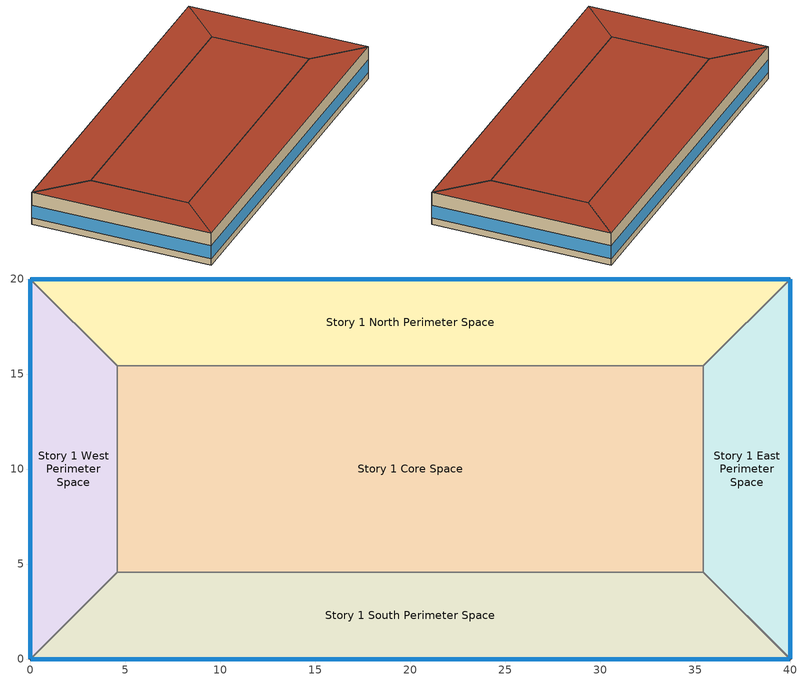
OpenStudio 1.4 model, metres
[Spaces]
Story 1 West Perimeter Space
 floor ground: 0,20 4.57,15.43 4.57,4.57 0,0 z0
 wall outside: 0,20 0,0 z0:3.8
 wall to Story 1 North Perimeter Space: 4.57,15.43 0,20 z0:3.8
 wall to Story 1 Core Space: 4.57,4.57 4.57,15.43 z0:3.8
 wall to Story 1 South Perimeter Space: 0,0 4.57,4.57 z0:3.8
 window: 0,19.97 0,0.03 z0.76:2.28
 roof outside: 0,0 4.57,4.57 4.57,15.43 0,20 z3.8
Story 1 North Perimeter Space
 floor ground: 40,20 35.43,15.43 4.57,15.43 0,20 z0
 wall outside: 40,20 0,20 z0:3.8
 wall to Story 1 East Perimeter Space: 35.43,15.43 40,20 z0:3.8
 wall to Story 1 Core Space: 4.57,15.43 35.43,15.43 z0:3.8
 window: 39.97,20 0.03,20 z0.76:2.28
 roof outside: 35.43,15.43 40,20 0,20 4.57,15.43 z3.8
Story 1 East Perimeter Space
 floor ground: 40,20 40,0 35.43,4.57 35.43,15.43 z0
 wall outside: 40,0 40,20 z0:3.8
 wall to Story 1 South Perimeter Space: 35.43,4.57 40,0 z0:3.8
 wall to Story 1 Core Space: 35.43,15.43 35.43,4.57 z0:3.8
 window: 40,0.03 40,19.97 z0.76:2.28
 roof outside: 40,0 40,20 35.43,15.43 35.43,4.57 z3.8
Story 1 South Perimeter Space
 floor ground: 35.43,4.57 40,0 0,0 4.57,4.57 z0
 wall outside: 0,0 40,0 z0:3.8
 wall to Story 1 Core Space: 35.43,4.57 4.57,4.57 z0:3.8
 window: 0.03,0 39.97,0 z0.76:2.28
 roof outside: 40,0 35.43,4.57 4.57,4.57 0,0 z3.8
Story 1 Core Space
 floor ground: 35.43,15.43 35.43,4.57 4.57,4.57 4.57,15.43 z0
 roof outside: 35.43,4.57 35.43,15.43 4.57,15.43 4.57,4.57 z3.8
[Building]
Small Office: North Axis {deg}=-0; Space Type=ASHRAE 189.1-2009 ClimateZone 4-8 SmallOffice; Default Construction Set=ASHRAE 189.1-2009 ClimateZone 5 (smoff) ConstSet
[Construction]
000 ExtSlabCarpet 4in ClimateZone 1-8: MAT-CC05 4 HW CONCRETE, CP02 CARPET PAD
000 Exterior Door: 000 F08 Metal surface, 000 I01 25mm insulation board
000 Exterior Window: 000 Clear 3mm, 000 Air 13mm, 000 Clear 3mm
000 Interior Ceiling: 000 M11 100mm lightweight concrete, 000 F05 Ceiling air space resistance, 000 F16 Acoustic tile
000 Interior Door; 000 Interior Partition: 000 G05 25mm wood
000 Interior Floor: 000 F16 Acoustic tile, 000 F05 Ceiling air space resistance, 000 M11 100mm lightweight concrete
000 Interior Wall: 000 G01a 19mm gypsum board, 000 F04 Wall air space resistance, 000 G01a 19mm gypsum board
000 Interior Window: 000 Clear 3mm
ASHRAE 189.1-2009 ExtRoof IEAD ClimateZone 2-5: Roof Membrane, Roof Insulation [21], Metal Decking
ASHRAE 189.1-2009 ExtWall Mass ClimateZone 5: 1IN Stucco, 8IN Concrete HW, Wall Insulation [40], 1/2IN Gypsum
ASHRAE 189.1-2009 ExtWindow ClimateZone 4-5: Theoretical Glass [207]
[DefaultConstructionSet]
ASHRAE 189.1-2009 ClimateZone 5 (smoff) ConstSet: Default Exterior Surface Constructions=ASHRAE 189.1-2009 ClimateZone 5 (smoff) Exterior DefSurfCons; Default Interior Surface Constructions=000 Interior DefSurfCons; Default Ground Contact Surface Constructions=000 Ground DefSurfCons; Default Exterior SubSurface Constructions=ASHRAE 189.1-2009 ClimateZone 5 (smoff) Exterior DefSubCons; Default Interior SubSurface Constructions=000 Interior DefSubCons; Interior Partition Construction=000 Interior Partition
[DefaultSubSurfaceConstructions] Glass Door Construction=000 Exterior Window; Skylight Construction=000 Exterior Window; Tubular Daylight Dome Construction=000 Interior Window; Tubular Daylight Diffuser Construction=000 Interior Window
Name | Fixed Window Construction | Operable Window Construction | Door Construction
000 Interior DefSubCons | 000 Interior Window | 000 Interior Window | 000 Interior Door
ASHRAE 189.1-2009 ClimateZone 5 (smoff) Exterior DefSubCons | ASHRAE 189.1-2009 ExtWindow ClimateZone 4-5 | ASHRAE 189.1-2009 ExtWindow ClimateZone 4-5 | 000 Exterior Door
[DefaultSurfaceConstructions]
Name | Floor Construction | Wall Construction | Roof Ceiling Construction
000 Ground DefSurfCons | 000 ExtSlabCarpet 4in ClimateZone 1-8 | 000 ExtSlabCarpet 4in ClimateZone 1-8 | 000 ExtSlabCarpet 4in ClimateZone 1-8
000 Interior DefSurfCons | 000 Interior Floor | 000 Interior Wall | 000 Interior Ceiling
ASHRAE 189.1-2009 ClimateZone 5 (smoff) Exterior DefSurfCons | 000 ExtSlabCarpet 4in ClimateZone 1-8 | ASHRAE 189.1-2009 ExtWall Mass ClimateZone 5 | ASHRAE 189.1-2009 ExtRoof IEAD ClimateZone 2-5
[Material]
Name | Roughness | Thickness | Conductivity | Density | Specific Heat | Thermal Absorptance | Solar Absorptance | Visible Absorptance
000 F08 Metal surface | Smooth | 0.0008 | 45.28 | 7824 | 500
000 F16 Acoustic tile | MediumSmooth | 0.0191 | 0.06 | 368 | 590
000 G01a 19mm gypsum board | MediumSmooth | 0.019 | 0.16 | 800 | 1090
000 G05 25mm wood | MediumSmooth | 0.0254 | 0.15 | 608 | 1630
000 I01 25mm insulation board | MediumRough | 0.0254 | 0.03 | 43 | 1210
000 M11 100mm lightweight concrete | MediumRough | 0.1016 | 0.53 | 1280 | 840
1/2IN Gypsum | Smooth | 0.0127 | 0.16 | 784.9 | 830 | 0.9 | 0.92 | 0.92
1IN Stucco | Smooth | 0.0253 | 0.6918 | 1858 | 837 | 0.9 | 0.92 | 0.92
8IN Concrete HW | MediumRough | 0.2033 | 1.7296 | 2243 | 837 | 0.9 | 0.65 | 0.65
MAT-CC05 4 HW CONCRETE | Rough | 0.1016 | 1.311 | 2240 | 836.8 | 0.9 | 0.7 | 0.7
Metal Decking | MediumSmooth | 0.0015 | 45.006 | 7680 | 418.4 | 0.9 | 0.7 | 0.3
Roof Insulation [21] | MediumRough | 0.2105 | 0.049 | 265 | 836.8 | 0.9 | 0.7 | 0.7
Roof Membrane | VeryRough | 0.0095 | 0.16 | 1121.29 | 1460 | 0.9 | 0.7 | 0.7
Wall Insulation [40] | MediumRough | 0.0794 | 0.0432 | 91 | 837 | 0.9 | 0.5 | 0.5
[Material:AirGap]
Name | Thermal Resistance
000 F04 Wall air space resistance | 0.15
000 F05 Ceiling air space resistance | 0.18
[Material:NoMass]
CP02 CARPET PAD: Roughness=VeryRough; Thermal Resistance=0.2165; Thermal Absorptance=0.9; Solar Absorptance=0.7; Visible Absorptance=0.8
[WindowMaterial:Gas]
000 Air 13mm: Gas Type=Air; Thickness=0.0127
[WindowMaterial:Glazing] Optical Data Type=SpectralAverage; Thickness=0.003; Infrared Transmittance at Normal Incidence=0
Name | Solar Transmittance at Normal Incidence | Front Side Solar Reflectance at Normal Incidence | Back Side Solar Reflectance at Normal Incidence | Visible Transmittance at Normal Incidence | Front Side Visible Reflectance at Normal Incidence | Back Side Visible Reflectance at Normal Incidence | Front Side Infrared Hemispherical Emissivity | Back Side Infrared Hemispherical Emissivity | Conductivity | Dirt Correction Factor for Solar and Visible Transmittance | Solar Diffusing
000 Clear 3mm | 0.837 | 0.075 | 0.075 | 0.898 | 0.081 | 0.081 | 0.84 | 0.84 | 0.9
Theoretical Glass [207] | 0.3311 | 0.6189 | 0.6189 | 0.44 | 0.51 | 0.51 | 0.9 | 0.9 | 0.0133 | 1 | No
[DefaultScheduleSet]
SmallOffice Schedules: Number of People Schedule=Small Office Bldg Occ; People Activity Level Schedule=Small Office Activity; Lighting Schedule=Small Office Bldg Light; Electric Equipment Schedule=Small Office Bldg Equip; Infiltration Schedule=Small Office Infil Quarter On
[DesignSpecification:OutdoorAir]
SmallOffice Outdoor Air: Outdoor Air Method=Sum; Outdoor Air Flow per Person=0.0107645; Outdoor Air Flow per Floor Area=0; Outdoor Air Flow Rate=0; Outdoor Air Flow Air Changes per Hour=0
[ElectricEquipment]
ASHRAE 189.1-2009 ClimateZone 4-8 SmallOffice ElecInst: Electric Equipment Definition=ASHRAE 189.1-2009 ClimateZone 4-8 SmallOffice ElecDef; Space or SpaceType=ASHRAE 189.1-2009 ClimateZone 4-8 SmallOffice
[ElectricEquipment:Definition]
ASHRAE 189.1-2009 ClimateZone 4-8 SmallOffice ElecDef: Design Level Calculation Method=Watts/Area; Design Level=0; Watts per Space Floor Area=5.81251
[Lights]
ASHRAE 189.1-2009 ClimateZone 4-8 SmallOffice LightsInst: Lights Definition=ASHRAE 189.1-2009 ClimateZone 4-8 SmallOffice LightsDef; Space or SpaceType=ASHRAE 189.1-2009 ClimateZone 4-8 SmallOffice
[Lights:Definition]
ASHRAE 189.1-2009 ClimateZone 4-8 SmallOffice LightsDef: Design Level Calculation Method=Watts/Area; Lighting Level=0; Watts per Space Floor Area=9.68752
[People]
ASHRAE 189.1-2009 ClimateZone 4-8 SmallOffice PeopInst: People Definition=SmallOffice PeopDef; Space or SpaceType=ASHRAE 189.1-2009 ClimateZone 4-8 SmallOffice
[People:Definition]
SmallOffice PeopDef: Number of People Calculation Method=People/Area; Number of People=0; People per Space Floor Area=0.0538196; Fraction Radiant=0.3
[SpaceInfiltration:DesignFlowRate]
ASHRAE 189.1-2009 ClimateZone 4-8 SmallOffice Infil: Space or SpaceType=ASHRAE 189.1-2009 ClimateZone 4-8 SmallOffice; Design Flow Rate Calculation Method=AirChanges/Hour; Design Flow Rate=0; Air Changes per Hour=0.41
[SpaceType]
ASHRAE 189.1-2009 ClimateZone 4-8 SmallOffice: Default Schedule Set=SmallOffice Schedules; Design Specification Outdoor Air Object=SmallOffice Outdoor Air
[ThermostatSetpoint:DualSetpoint]
Small Office Thermostat: Heating Setpoint Temperature Schedule=Small Office HtgSetp; Cooling Setpoint Temperature Schedule=Small Office ClgSetp
[BuildingStory]
Story 1: Nominal Z Coordinate {m}=0; Nominal Floor to Floor Height {m}=3.8
[Space] Building Story=Story 1
Name | Thermal Zone
Story 1 West Perimeter Space | Thermal Zone 2
Story 1 North Perimeter Space | Thermal Zone 3
Story 1 East Perimeter Space | Thermal Zone 4
Story 1 South Perimeter Space | Thermal Zone 1
Story 1 Core Space | Thermal Zone 5
[ThermalZone] Thermostat=Small Office Thermostat; Use Ideal Air Loads=No
Thermal Zone 1; Thermal Zone 2; Thermal Zone 3; Thermal Zone 4; Thermal Zone 5
[Sizing:Zone] Zone Cooling Design Supply Air Temperature {C}=14; Zone Heating Design Supply Air Temperature {C}=40; Zone Cooling Design Supply Air Humidity Ratio {kg-H2O/kg-air}=0.0085; Zone Heating Design Supply Air Humidity Ratio {kg-H2O/kg-air}=0.008; Cooling Design Air Flow Method=DesignDay; Heating Design Air Flow Method=DesignDay
Thermal Zone 1; Thermal Zone 2; Thermal Zone 3; Thermal Zone 4; Thermal Zone 5
[Zone equipment]
Thermal Zone 1: Thermal Zone 1 PTHP
Thermal Zone 2: Thermal Zone 2 PTHP
Thermal Zone 3: Thermal Zone 3 PTHP
Thermal Zone 4: Thermal Zone 4 PTHP
Thermal Zone 5: Thermal Zone 5 PTHP
[Fan:ConstantVolume] Availability Schedule=Always On Discrete; Pressure Rise {Pa}=300; Maximum Flow Rate {m3/s}=AutoSize
Fan Constant Volume 1; Fan Constant Volume 2; Fan Constant Volume 3; Fan Constant Volume 4; Fan Constant Volume 5
[Coil:Heating:Electric] Availability Schedule=Always On Discrete
Coil Heating Electric 1; Coil Heating Electric 2; Coil Heating Electric 3; Coil Heating Electric 4; Coil Heating Electric 5
[Coil:Cooling:DX:SingleSpeed] Availability Schedule=Always On Discrete; Rated Total Cooling Capacity {W}=autosize; Rated Sensible Heat Ratio=autosize; Rated COP {W/W}=3; Rated Air Flow Rate {m3/s}=autosize; Rated Evaporator Fan Power Per Volume Flow Rate {W/(m3/s)}=773.3; Condenser Type=AirCooled; Evaporative Condenser Effectiveness=0; Evaporative Condenser Air Flow Rate {m3/s}=Autosize; Evaporative Condenser Pump Rated Power Consumption {W}=Autosize; Crankcase Heater Capacity {W}=0; Maximum Outdoor Dry-Bulb Temperature for Crankcase Heater Operation {C}=0; Basin Heater Capacity {W/K}=0; Basin Heater Setpoint Temperature {C}=10
Name | Total Cooling Capacity Function of Temperature Curve | Total Cooling Capacity Function of Flow Fraction Curve | Energy Input Ratio Function of Temperature Curve | Energy Input Ratio Function of Flow Fraction Curve | Part Load Fraction Correlation Curve
Coil Cooling DX Single Speed 1 | Curve Biquadratic 1 | Curve Quadratic 1 | Curve Biquadratic 2 | Curve Quadratic 2 | Curve Quadratic 3
Coil Cooling DX Single Speed 2 | Curve Biquadratic 3 | Curve Quadratic 6 | Curve Biquadratic 4 | Curve Quadratic 7 | Curve Quadratic 8
Coil Cooling DX Single Speed 3 | Curve Biquadratic 5 | Curve Quadratic 11 | Curve Biquadratic 6 | Curve Quadratic 12 | Curve Quadratic 13
Coil Cooling DX Single Speed 4 | Curve Biquadratic 7 | Curve Quadratic 16 | Curve Biquadratic 8 | Curve Quadratic 17 | Curve Quadratic 18
Coil Cooling DX Single Speed 5 | Curve Biquadratic 9 | Curve Quadratic 21 | Curve Biquadratic 10 | Curve Quadratic 22 | Curve Quadratic 23
[Coil:Heating:DX:SingleSpeed] Availability Schedule=Always On Discrete; Rated Total Heating Capacity {W}=Autosize; Rated COP {W/W}=5; Rated Air Flow Rate {m3/s}=Autosize; Defrost Strategy=Resistive; Defrost Control=Timed; Defrost Time Period Fraction=0.166667; Resistive Defrost Heater Capacity {W}=2000
Name | Total Heating Capacity Function of Temperature Curve | Total Heating Capacity Function of Flow Fraction Curve | Energy Input Ratio Function of Temperature Curve | Energy Input Ratio Function of Flow Fraction Curve | Part Load Fraction Correlation Curve
Coil Heating DX Single Speed 1 | Curve Cubic 1 | Curve Cubic 2 | Curve Cubic 3 | Curve Quadratic 4 | Curve Quadratic 5
Coil Heating DX Single Speed 2 | Curve Cubic 4 | Curve Cubic 5 | Curve Cubic 6 | Curve Quadratic 9 | Curve Quadratic 10
Coil Heating DX Single Speed 3 | Curve Cubic 7 | Curve Cubic 8 | Curve Cubic 9 | Curve Quadratic 14 | Curve Quadratic 15
Coil Heating DX Single Speed 4 | Curve Cubic 10 | Curve Cubic 11 | Curve Cubic 12 | Curve Quadratic 19 | Curve Quadratic 20
Coil Heating DX Single Speed 5 | Curve Cubic 13 | Curve Cubic 14 | Curve Cubic 15 | Curve Quadratic 24 | Curve Quadratic 25
[ZoneHVAC:PackagedTerminalHeatPump] Availability Schedule=Always On Discrete; Supply Air Flow Rate During Cooling Operation {m3/s}=Autosize; Supply Air Flow Rate During Heating Operation {m3/s}=Autosize; Supply Air Flow Rate When No Cooling or Heating is Needed {m3/s}=Autosize; Outdoor Air Flow Rate During Cooling Operation {m3/s}=Autosize; Outdoor Air Flow Rate During Heating Operation {m3/s}=Autosize; Outdoor Air Flow Rate When No Cooling or Heating is Needed {m3/s}=Autosize; Maximum Supply Air Temperature from Supplemental Heater {C}=Autosize
Name | Supply Air Fan | Heating Coil | Cooling Coil | Supplemental Heating Coil
Thermal Zone 5 PTHP | Fan Constant Volume 1 | Coil Heating DX Single Speed 1 | Coil Cooling DX Single Speed 1 | Coil Heating Electric 1
Thermal Zone 1 PTHP | Fan Constant Volume 2 | Coil Heating DX Single Speed 2 | Coil Cooling DX Single Speed 2 | Coil Heating Electric 2
Thermal Zone 4 PTHP | Fan Constant Volume 3 | Coil Heating DX Single Speed 3 | Coil Cooling DX Single Speed 3 | Coil Heating Electric 3
Thermal Zone 2 PTHP | Fan Constant Volume 4 | Coil Heating DX Single Speed 4 | Coil Cooling DX Single Speed 4 | Coil Heating Electric 4
Thermal Zone 3 PTHP | Fan Constant Volume 5 | Coil Heating DX Single Speed 5 | Coil Cooling DX Single Speed 5 | Coil Heating Electric 5
[Schedule:Constant]
Always On Discrete: Value=1
[Schedule:Ruleset]
Name | Default Day Schedule | Summer Design Day Schedule | Winter Design Day Schedule
Small Office Bldg Occ | Small Office Bldg Occ Default Schedule | Small Office Bldg Occ Summer Design Day | Small Office Bldg Occ Winter Design Day
Small Office Bldg Light | Small Office Bldg Light Default Schedule | Small Office Bldg Light Summer Design Day | Small Office Bldg Light Winter Design Day
Small Office Activity | Small Office Activity Default Schedule | Small Office Activity Summer Design Day | Small Office Activity Winter Design Day
Small Office Bldg Equip | Small Office Bldg Equip Default Schedule | Small Office Bldg Equip Summer Design Day | Small Office Bldg Equip Winter Design Day
Small Office HtgSetp | Small Office HtgSetp Default Schedule | Small Office HtgSetp Summer Design Day | Small Office HtgSetp Winter Design Day
Small Office Infil Quarter On | Small Office Infil Quarter On Default Schedule | Small Office Infil Quarter On Summer Design Day | Small Office Infil Quarter On Winter Design Day
Small Office ClgSetp | Small Office ClgSetp Default Schedule | Small Office ClgSetp Summer Design Day | Small Office ClgSetp Winter Design Day
[Schedule:Day]
Small Office Bldg Occ Default Schedule: 6, 0, 0, 7, 0, 0.1, 8, 0, 0.2, 12, 0, 0.95, 13, 0, 0.5, 17, 0, 0.95, 18, 0, 0.3, 20, 0, 0.1, 24, 0, 0.05
Small Office Bldg Occ Summer Design Day: 6, 0, 0, 22, 0, 1, 24, 0, 0.05
Small Office Bldg Occ Rule 2 Day Schedule: 6, 0, 0, 8, 0, 0.1, 12, 0, 0.3, 17, 0, 0.1, 24, 0, 0
Small Office Bldg Occ Rule 1 Day Schedule; Small Office Bldg Occ Winter Design Day; Small Office Bldg Light Winter Design Day; Small Office Bldg Equip Winter Design Day: 24, 0, 0
Small Office Bldg Light Default Schedule: 5, 0, 0.05, 7, 0, 0.1, 8, 0, 0.3, 17, 0, 0.9, 18, 0, 0.5, 20, 0, 0.3, 22, 0, 0.2, 23, 0, 0.1, 24, 0, 0.05
Small Office Bldg Light Rule 2 Day Schedule: 6, 0, 0.05, 8, 0, 0.1, 12, 0, 0.3, 17, 0, 0.15, 24, 0, 0.05
Small Office Bldg Light Summer Design Day; Small Office Bldg Equip Summer Design Day; Small Office Infil Quarter On Rule 1 Day Schedule: 24, 0, 1
Small Office Bldg Light Rule 1 Day Schedule: 24, 0, 0.05
Small Office Activity Default Schedule; Small Office Activity Winter Design Day; Small Office Activity Summer Design Day: 24, 0, 120
Small Office Bldg Equip Default Schedule: 8, 0, 0.4, 12, 0, 0.9, 13, 0, 0.8, 17, 0, 0.9, 18, 0, 0.5, 24, 0, 0.4
Small Office Bldg Equip Rule 2 Day Schedule: 6, 0, 0.3, 8, 0, 0.4, 12, 0, 0.5, 17, 0, 0.35, 24, 0, 0.3
Small Office Bldg Equip Rule 1 Day Schedule: 24, 0, 0.3
Small Office HtgSetp Default Schedule: 6, 0, 15.6, 22, 0, 21, 24, 0, 15.6
Small Office HtgSetp Rule 2 Day Schedule: 6, 0, 15.6, 18, 0, 21, 24, 0, 15.6
Small Office HtgSetp Winter Design Day: 24, 0, 21
Small Office HtgSetp Rule 1 Day Schedule; Small Office HtgSetp Summer Design Day: 24, 0, 15.6
Small Office Infil Quarter On Default Schedule; Small Office Infil Quarter On Summer Design Day: 6, 0, 1, 22, 0, 0.25, 24, 0, 1
Small Office Infil Quarter On Rule 2 Day Schedule; Small Office Infil Quarter On Winter Design Day: 6, 0, 1, 18, 0, 0.25, 24, 0, 1
Small Office ClgSetp Default Schedule; Small Office ClgSetp Summer Design Day: 6, 0, 26.7, 22, 0, 24, 24, 0, 26.7
Small Office ClgSetp Rule 2 Day Schedule: 6, 0, 26.7, 18, 0, 24, 24, 0, 26.7
Small Office ClgSetp Rule 1 Day Schedule; Small Office ClgSetp Winter Design Day: 24, 0, 26.7
[Schedule:Rule] Apply Monday=No; Apply Tuesday=No; Apply Wednesday=No; Apply Thursday=No; Apply Friday=No; Date Specification Type=DateRange; Start Month=1; Start Day=1; End Month=12; End Day=31
Name | Schedule Ruleset | Rule Order | Day Schedule | Apply Sunday | Apply Saturday
Small Office Bldg Occ Rule 2 | Small Office Bldg Occ | 1 | Small Office Bldg Occ Rule 2 Day Schedule | No | Yes
Small Office Bldg Occ Rule 1 | Small Office Bldg Occ | 0 | Small Office Bldg Occ Rule 1 Day Schedule | Yes | No
Small Office Bldg Light Rule 2 | Small Office Bldg Light | 1 | Small Office Bldg Light Rule 2 Day Schedule | No | Yes
Small Office Bldg Light Rule 1 | Small Office Bldg Light | 0 | Small Office Bldg Light Rule 1 Day Schedule | Yes | No
Small Office Bldg Equip Rule 2 | Small Office Bldg Equip | 1 | Small Office Bldg Equip Rule 2 Day Schedule | No | Yes
Small Office Bldg Equip Rule 1 | Small Office Bldg Equip | 0 | Small Office Bldg Equip Rule 1 Day Schedule | Yes | No
Small Office HtgSetp Rule 2 | Small Office HtgSetp | 1 | Small Office HtgSetp Rule 2 Day Schedule | No | Yes
Small Office HtgSetp Rule 1 | Small Office HtgSetp | 0 | Small Office HtgSetp Rule 1 Day Schedule | Yes | No
Small Office Infil Quarter On Rule 2 | Small Office Infil Quarter On | 1 | Small Office Infil Quarter On Rule 2 Day Schedule | No | Yes
Small Office Infil Quarter On Rule 1 | Small Office Infil Quarter On | 0 | Small Office Infil Quarter On Rule 1 Day Schedule | Yes | No
Small Office ClgSetp Rule 2 | Small Office ClgSetp | 1 | Small Office ClgSetp Rule 2 Day Schedule | No | Yes
Small Office ClgSetp Rule 1 | Small Office ClgSetp | 0 | Small Office ClgSetp Rule 1 Day Schedule | Yes | No
[Curve:Biquadratic] Minimum Value of x {BasedOnField A2}=17; Maximum Value of x {BasedOnField A2}=22; Minimum Value of y {BasedOnField A3}=13; Maximum Value of y {BasedOnField A3}=46
Name | Coefficient1 Constant | Coefficient2 x | Coefficient3 x**2 | Coefficient4 y | Coefficient5 y**2 | Coefficient6 x*y
Curve Biquadratic 1; Curve Biquadratic 3; Curve Biquadratic 5; Curve Biquadratic 7; Curve Biquadratic 9 | 0.942588 | 0.00954335 | 0.0018423 | -0.0110427 | 5.249e-06 | -9.72e-06
Curve Biquadratic 2; Curve Biquadratic 4; Curve Biquadratic 6; Curve Biquadratic 8; Curve Biquadratic 10 | 0.342414 | 0.034885 | -0.0006237 | 0.00497722 | 0.000437951 | -0.000728028
[Curve:Quadratic]
Name | Coefficient1 Constant | Coefficient2 x | Coefficient3 x**2 | Minimum Value of x {BasedOnField A2} | Maximum Value of x {BasedOnField A2}
Curve Quadratic 1; Curve Quadratic 6; Curve Quadratic 11; Curve Quadratic 16; Curve Quadratic 21 | 0.718954 | 0.435436 | -0.154193 | 0.75 | 1.25
Curve Quadratic 2; Curve Quadratic 7; Curve Quadratic 12; Curve Quadratic 17; Curve Quadratic 22 | 1.1552 | -0.1808 | 0.0256 | 0.5 | 1.5
Curve Quadratic 3; Curve Quadratic 5; Curve Quadratic 8; Curve Quadratic 10; Curve Quadratic 13; Curve Quadratic 15; Curve Quadratic 18; Curve Quadratic 20; Curve Quadratic 23; Curve Quadratic 25 | 0.75 | 0.25 | 0 | 0 | 1
Curve Quadratic 4; Curve Quadratic 9; Curve Quadratic 14; Curve Quadratic 19; Curve Quadratic 24 | 1.3824 | -0.4336 | 0.0512 | 0 | 1
[Curve:Cubic]
Name | Coefficient1 Constant | Coefficient2 x | Coefficient3 x**2 | Coefficient4 x**3 | Minimum Value of x {BasedOnField A2} | Maximum Value of x {BasedOnField A2}
Curve Cubic 1; Curve Cubic 4; Curve Cubic 7; Curve Cubic 10; Curve Cubic 13 | 0.758746 | 0.027626 | 0.000148716 | 3.4992e-06 | -20 | 20
Curve Cubic 2; Curve Cubic 5; Curve Cubic 8; Curve Cubic 11; Curve Cubic 14 | 0.84 | 0.16 | 0 | 0 | 0.5 | 1.5
Curve Cubic 3; Curve Cubic 6; Curve Cubic 9; Curve Cubic 12; Curve Cubic 15 | 1.19248 | -0.0300438 | 0.00103745 | -2.3328e-05 | -20 | 20
